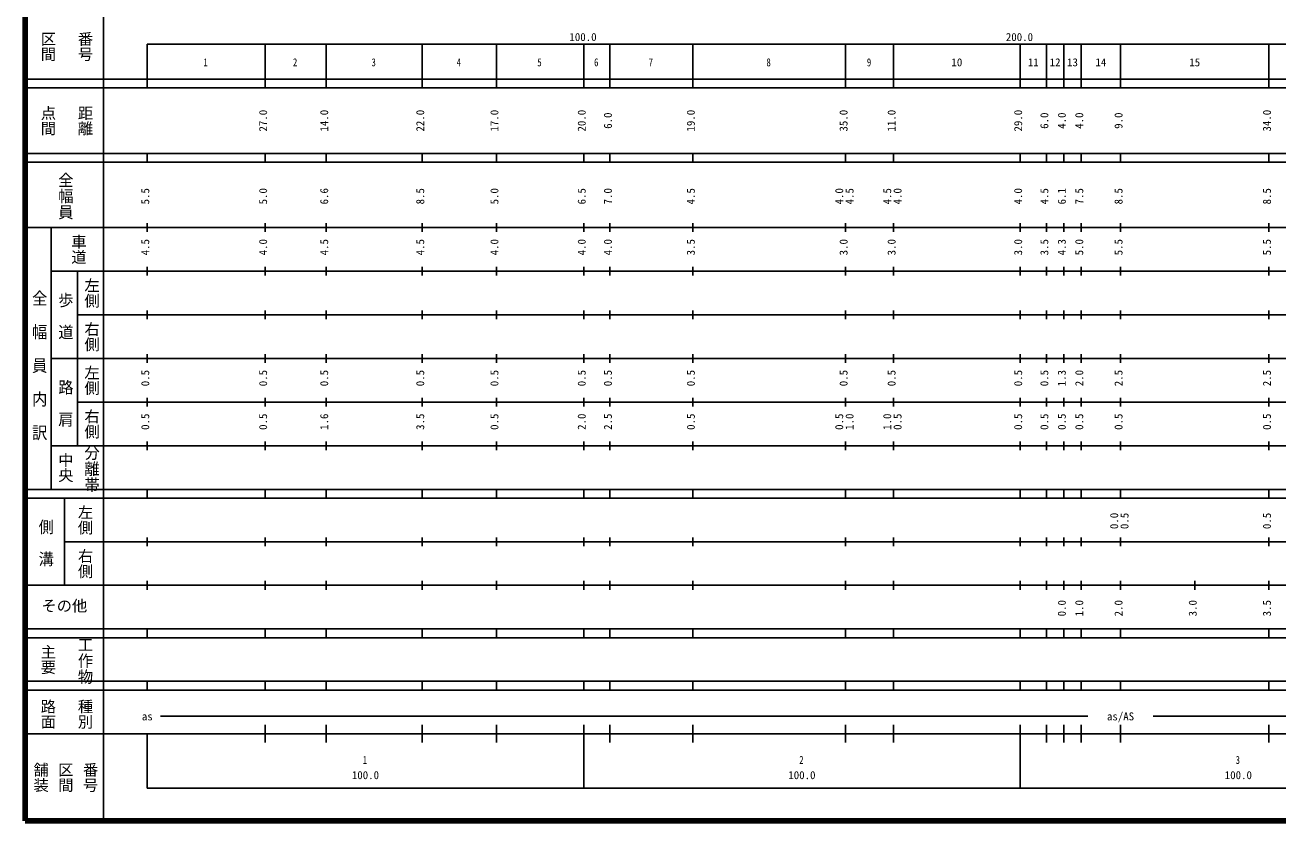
# Model space of a CAD drawing. Units: millimetres on the paper, enlarged 1000 times. Extents: x 40000 to 680000, y 20000 to 380000.
# Drawn here: x 40000 to 327063, y 20000 to 202409 of the extents above; entities that cross this region are included whole.
import ezdxf
from ezdxf.enums import TextEntityAlignment as Align

# ---------------------------------------------------------------- set-up
doc = ezdxf.new("R2010")
doc.units = ezdxf.units.MM
doc.header["$LTSCALE"] = 1000
doc.layers.add('M-TTL', color=2, linetype='Continuous', lineweight=140)
doc.layers.add('M-TTL-BAND', color=7, linetype='Continuous', lineweight=25)
doc.styles.add('@ＭＳ 明朝', font='')
doc.styles.add('ＭＳ ゴシック', font='')
doc.styles.get('@ＭＳ 明朝').set_extended_font_data('@MS Mincho')
doc.styles.get('ＭＳ ゴシック').set_extended_font_data('MS Gothic')

msp = doc.modelspace()

# ---------------------------------------------------------------- linework, layer by layer
at = {"layer": 'M-TTL'}
for p, q in [((40000, 380000), (40000, 20000)), ((40000, 20000), (680000, 20000))]:
    msp.add_line(p, q, dxfattribs=at)
at = {"layer": 'M-TTL-BAND'}
for p, q in [((58000, 370000), (58000, 20000)), ((68000, 198000), (579000, 198000)), ((68000, 198000), (68000, 188000)), ((95000, 188000), (95000, 198000)), ((109000, 188000), (109000, 198000)), ((131000, 188000), (131000, 198000)), ((148000, 188000), (148000, 198000)), ((168000, 188000), (168000, 198000)), ((174000, 188000), (174000, 198000)), ((193000, 188000), (193000, 198000)), ((228000, 188000), (228000, 198000)), ((239000, 188000), (239000, 198000)), ((268000, 188000), (268000, 198000)), ((274000, 188000), (274000, 198000)), ((278000, 188000), (278000, 198000)), ((282000, 188000), (282000, 198000)), ((291000, 188000), (291000, 198000)), ((325000, 188000), (325000, 198000)), ((40000, 190000), (579000, 190000)), ((40000, 188000), (579000, 188000)), ((40000, 173000), (579000, 173000)), ((68000, 171000), (68000, 173000)), ((95000, 171000), (95000, 173000)), ((109000, 171000), (109000, 173000)), ((131000, 171000), (131000, 173000)), ((148000, 171000), (148000, 173000)), ((168000, 171000), (168000, 173000)), ((174000, 171000), (174000, 173000)), ((193000, 171000), (193000, 173000)), ((228000, 171000), (228000, 173000)), ((239000, 171000), (239000, 173000)), ((268000, 171000), (268000, 173000)), ((274000, 171000), (274000, 173000)), ((278000, 171000), (278000, 173000)), ((282000, 171000), (282000, 173000)), ((291000, 171000), (291000, 173000)), ((325000, 171000), (325000, 173000)), ((40000, 171000), (579000, 171000)), ((40000, 156000), (579000, 156000)), ((46000, 96000), (46000, 156000)), ((68000, 155000), (68000, 157000)), ((95000, 155000), (95000, 157000)), ((109000, 155000), (109000, 157000)), ((131000, 155000), (131000, 157000)), ((148000, 155000), (148000, 157000)), ((168000, 155000), (168000, 157000)), ((174000, 155000), (174000, 157000)), ((193000, 155000), (193000, 157000)), ((228000, 155000), (228000, 157000)), ((239000, 155000), (239000, 157000)), ((268000, 155000), (268000, 157000)), ((274000, 155000), (274000, 157000)), ((278000, 155000), (278000, 157000)), ((282000, 155000), (282000, 157000)), ((291000, 155000), (291000, 157000)), ((325000, 155000), (325000, 157000)), ((68000, 145000), (68000, 147000)), ((95000, 145000), (95000, 147000)), ((109000, 145000), (109000, 147000)), ((131000, 145000), (131000, 147000)), ((148000, 145000), (148000, 147000)), ((168000, 145000), (168000, 147000)), ((174000, 145000), (174000, 147000)), ((193000, 145000), (193000, 147000)), ((228000, 145000), (228000, 147000)), ((239000, 145000), (239000, 147000)), ((268000, 145000), (268000, 147000)), ((274000, 145000), (274000, 147000)), ((278000, 145000), (278000, 147000)), ((282000, 145000), (282000, 147000)), ((291000, 145000), (291000, 147000)), ((325000, 145000), (325000, 147000)), ((46000, 146000), (579000, 146000)), ((52000, 146000), (52000, 106000)), ((52000, 136000), (579000, 136000)), ((68000, 135000), (68000, 137000)), ((95000, 135000), (95000, 137000)), ((109000, 135000), (109000, 137000)), ((131000, 135000), (131000, 137000)), ((148000, 135000), (148000, 137000)), ((168000, 135000), (168000, 137000)), ((174000, 135000), (174000, 137000)), ((193000, 135000), (193000, 137000)), ((228000, 135000), (228000, 137000)), ((239000, 135000), (239000, 137000)), ((268000, 135000), (268000, 137000)), ((274000, 135000), (274000, 137000)), ((278000, 135000), (278000, 137000)), ((282000, 135000), (282000, 137000)), ((291000, 135000), (291000, 137000)), ((325000, 135000), (325000, 137000)), ((68000, 125000), (68000, 127000)), ((95000, 125000), (95000, 127000)), ((109000, 125000), (109000, 127000)), ((131000, 125000), (131000, 127000)), ((148000, 125000), (148000, 127000)), ((168000, 125000), (168000, 127000)), ((174000, 125000), (174000, 127000)), ((193000, 125000), (193000, 127000)), ((228000, 125000), (228000, 127000)), ((239000, 125000), (239000, 127000)), ((268000, 125000), (268000, 127000)), ((274000, 125000), (274000, 127000)), ((278000, 125000), (278000, 127000)), ((282000, 125000), (282000, 127000)), ((291000, 125000), (291000, 127000)), ((325000, 125000), (325000, 127000)), ((46000, 126000), (579000, 126000)), ((52000, 116000), (579000, 116000)), ((68000, 115000), (68000, 117000)), ((95000, 115000), (95000, 117000)), ((109000, 115000), (109000, 117000)), ((131000, 115000), (131000, 117000)), ((148000, 115000), (148000, 117000)), ((168000, 115000), (168000, 117000)), ((174000, 115000), (174000, 117000)), ((193000, 115000), (193000, 117000)), ((228000, 115000), (228000, 117000)), ((239000, 115000), (239000, 117000)), ((268000, 115000), (268000, 117000)), ((274000, 115000), (274000, 117000)), ((278000, 115000), (278000, 117000)), ((282000, 115000), (282000, 117000)), ((291000, 115000), (291000, 117000)), ((325000, 115000), (325000, 117000)), ((68000, 105000), (68000, 107000)), ((95000, 105000), (95000, 107000)), ((109000, 105000), (109000, 107000)), ((131000, 105000), (131000, 107000)), ((148000, 105000), (148000, 107000)), ((168000, 105000), (168000, 107000)), ((174000, 105000), (174000, 107000)), ((193000, 105000), (193000, 107000)), ((228000, 105000), (228000, 107000)), ((239000, 105000), (239000, 107000)), ((268000, 105000), (268000, 107000)), ((274000, 105000), (274000, 107000)), ((278000, 105000), (278000, 107000)), ((282000, 105000), (282000, 107000)), ((291000, 105000), (291000, 107000)), ((325000, 105000), (325000, 107000)), ((46000, 106000), (579000, 106000)), ((40000, 96000), (579000, 96000)), ((68000, 94000), (68000, 96000)), ((95000, 94000), (95000, 96000)), ((109000, 94000), (109000, 96000)), ((131000, 94000), (131000, 96000)), ((148000, 94000), (148000, 96000)), ((168000, 94000), (168000, 96000)), ((174000, 94000), (174000, 96000)), ((193000, 94000), (193000, 96000)), ((228000, 94000), (228000, 96000)), ((239000, 94000), (239000, 96000)), ((268000, 94000), (268000, 96000)), ((274000, 94000), (274000, 96000)), ((278000, 94000), (278000, 96000)), ((282000, 94000), (282000, 96000)), ((291000, 94000), (291000, 96000)), ((325000, 94000), (325000, 96000)), ((40000, 94000), (579000, 94000)), ((49000, 94000), (49000, 74000)), ((49000, 84000), (579000, 84000)), ((68000, 83000), (68000, 85000)), ((95000, 83000), (95000, 85000)), ((109000, 83000), (109000, 85000)), ((131000, 83000), (131000, 85000)), ((148000, 83000), (148000, 85000)), ((168000, 83000), (168000, 85000)), ((174000, 83000), (174000, 85000)), ((193000, 83000), (193000, 85000)), ((228000, 83000), (228000, 85000)), ((239000, 83000), (239000, 85000)), ((268000, 83000), (268000, 85000)), ((274000, 83000), (274000, 85000)), ((278000, 83000), (278000, 85000)), ((282000, 83000), (282000, 85000)), ((291000, 83000), (291000, 85000)), ((325000, 83000), (325000, 85000)), ((68000, 73000), (68000, 75000)), ((95000, 73000), (95000, 75000)), ((109000, 73000), (109000, 75000)), ((131000, 73000), (131000, 75000)), ((148000, 73000), (148000, 75000)), ((168000, 73000), (168000, 75000)), ((174000, 73000), (174000, 75000)), ((193000, 73000), (193000, 75000)), ((228000, 73000), (228000, 75000)), ((239000, 73000), (239000, 75000)), ((268000, 73000), (268000, 75000)), ((274000, 73000), (274000, 75000)), ((278000, 73000), (278000, 75000)), ((282000, 73000), (282000, 75000)), ((291000, 73000), (291000, 75000)), ((308000, 73000), (308000, 75000)), ((325000, 73000), (325000, 75000)), ((40000, 74000), (579000, 74000)), ((40000, 64000), (579000, 64000)), ((68000, 62000), (68000, 64000)), ((95000, 62000), (95000, 64000)), ((109000, 62000), (109000, 64000)), ((131000, 62000), (131000, 64000)), ((148000, 62000), (148000, 64000)), ((168000, 62000), (168000, 64000)), ((174000, 62000), (174000, 64000)), ((193000, 62000), (193000, 64000)), ((228000, 62000), (228000, 64000)), ((239000, 62000), (239000, 64000)), ((268000, 62000), (268000, 64000)), ((274000, 62000), (274000, 64000)), ((278000, 62000), (278000, 64000)), ((282000, 62000), (282000, 64000)), ((291000, 62000), (291000, 64000)), ((325000, 62000), (325000, 64000)), ((40000, 62000), (579000, 62000)), ((40000, 52000), (579000, 52000)), ((68000, 50000), (68000, 52000)), ((95000, 50000), (95000, 52000)), ((109000, 50000), (109000, 52000)), ((131000, 50000), (131000, 52000)), ((148000, 50000), (148000, 52000)), ((168000, 50000), (168000, 52000)), ((174000, 50000), (174000, 52000)), ((193000, 50000), (193000, 52000)), ((228000, 50000), (228000, 52000)), ((239000, 50000), (239000, 52000)), ((268000, 50000), (268000, 52000)), ((274000, 50000), (274000, 52000)), ((278000, 50000), (278000, 52000)), ((282000, 50000), (282000, 52000)), ((291000, 50000), (291000, 52000)), ((325000, 50000), (325000, 52000)), ((40000, 50000), (579000, 50000)), ((71000, 44000), (283500, 44000)), ((298500, 44000), (437500, 44000)), ((95000, 38000), (95000, 42000)), ((109000, 38000), (109000, 42000)), ((131000, 38000), (131000, 42000)), ((148000, 38000), (148000, 42000)), ((168000, 27500), (168000, 42000)), ((174000, 38000), (174000, 42000)), ((193000, 38000), (193000, 42000)), ((228000, 38000), (228000, 42000)), ((239000, 38000), (239000, 42000)), ((268000, 27500), (268000, 42000)), ((274000, 38000), (274000, 42000)), ((278000, 38000), (278000, 42000)), ((282000, 38000), (282000, 42000)), ((291000, 38000), (291000, 42000)), ((325000, 38000), (325000, 42000)), ((40000, 40000), (579000, 40000)), ((68000, 40000), (68000, 27500)), ((68000, 27500), (579000, 27500))]:
    msp.add_line(p, q, dxfattribs=at)

# ---------------------------------------------------------------- texts
for s, height, rotation, style, p in [('区間', 2566, 270, '@ＭＳ 明朝', (43250, 201000)), ('番号', 2566, 270, '@ＭＳ 明朝', (51750, 201000)), ('点間', 2566, 270, '@ＭＳ 明朝', (43250, 184000)), ('距離', 2566, 270, '@ＭＳ 明朝', (51750, 184000)), ('27.0', 1833, 90, 'ＭＳ ゴシック', (96000, 178000)), ('14.0', 1833, 90, 'ＭＳ ゴシック', (110000, 178000)), ('22.0', 1833, 90, 'ＭＳ ゴシック', (132000, 178000)), ('17.0', 1833, 90, 'ＭＳ ゴシック', (149000, 178000)), ('20.0', 1833, 90, 'ＭＳ ゴシック', (169000, 178000)), ('6.0', 1833, 90, 'ＭＳ ゴシック', (175000, 178625)), ('19.0', 1833, 90, 'ＭＳ ゴシック', (194000, 178000)), ('35.0', 1833, 90, 'ＭＳ ゴシック', (229000, 178000)), ('11.0', 1833, 90, 'ＭＳ ゴシック', (240000, 178000)), ('29.0', 1833, 90, 'ＭＳ ゴシック', (269000, 178000)), ('6.0', 1833, 90, 'ＭＳ ゴシック', (275000, 178625)), ('4.0', 1833, 90, 'ＭＳ ゴシック', (279000, 178625)), ('4.0', 1833, 90, 'ＭＳ ゴシック', (283000, 178625)), ('9.0', 1833, 90, 'ＭＳ ゴシック', (292000, 178625)), ('34.0', 1833, 90, 'ＭＳ ゴシック', (326000, 178000)), ('5.5', 1833, 90, 'ＭＳ ゴシック', (69000, 161299)), ('5.0', 1833, 90, 'ＭＳ ゴシック', (96000, 161299)), ('6.6', 1833, 90, 'ＭＳ ゴシック', (110000, 161299)), ('8.5', 1833, 90, 'ＭＳ ゴシック', (132000, 161299)), ('5.0', 1833, 90, 'ＭＳ ゴシック', (149000, 161299)), ('6.5', 1833, 90, 'ＭＳ ゴシック', (169000, 161299)), ('7.0', 1833, 90, 'ＭＳ ゴシック', (175000, 161299)), ('4.5', 1833, 90, 'ＭＳ ゴシック', (194000, 161299)), ('4.0', 1833, 90, 'ＭＳ ゴシック', (228000, 161299)), ('4.5', 1833, 90, 'ＭＳ ゴシック', (230370, 161299)), ('4.5', 1833, 90, 'ＭＳ ゴシック', (239000, 161299)), ('4.0', 1833, 90, 'ＭＳ ゴシック', (241370, 161299)), ('4.0', 1833, 90, 'ＭＳ ゴシック', (269000, 161299)), ('4.5', 1833, 90, 'ＭＳ ゴシック', (275000, 161299)), ('6.1', 1833, 90, 'ＭＳ ゴシック', (279000, 161299)), ('7.5', 1833, 90, 'ＭＳ ゴシック', (283000, 161299)), ('8.5', 1833, 90, 'ＭＳ ゴシック', (292000, 161299)), ('8.5', 1833, 90, 'ＭＳ ゴシック', (326000, 161299)), ('車道', 2566, 270, '@ＭＳ 明朝', (50250, 154500)), ('4.5', 1833, 90, 'ＭＳ ゴシック', (69000, 149625)), ('4.0', 1833, 90, 'ＭＳ ゴシック', (96000, 149625)), ('4.5', 1833, 90, 'ＭＳ ゴシック', (110000, 149625)), ('4.5', 1833, 90, 'ＭＳ ゴシック', (132000, 149625)), ('4.0', 1833, 90, 'ＭＳ ゴシック', (149000, 149625)), ('4.0', 1833, 90, 'ＭＳ ゴシック', (169000, 149625)), ('4.0', 1833, 90, 'ＭＳ ゴシック', (175000, 149625)), ('3.5', 1833, 90, 'ＭＳ ゴシック', (194000, 149625)), ('3.0', 1833, 90, 'ＭＳ ゴシック', (229000, 149625)), ('3.0', 1833, 90, 'ＭＳ ゴシック', (240000, 149625)), ('3.0', 1833, 90, 'ＭＳ ゴシック', (269000, 149625)), ('3.5', 1833, 90, 'ＭＳ ゴシック', (275000, 149625)), ('4.3', 1833, 90, 'ＭＳ ゴシック', (279000, 149625)), ('5.0', 1833, 90, 'ＭＳ ゴシック', (283000, 149625)), ('5.5', 1833, 90, 'ＭＳ ゴシック', (292000, 149625)), ('5.5', 1833, 90, 'ＭＳ ゴシック', (326000, 149625)), ('左側', 2566, 270, '@ＭＳ 明朝', (53250, 144500)), ('右側', 2566, 270, '@ＭＳ 明朝', (53250, 134500)), ('左側', 2566, 270, '@ＭＳ 明朝', (53250, 124500)), ('0.5', 1833, 90, 'ＭＳ ゴシック', (69000, 119625)), ('0.5', 1833, 90, 'ＭＳ ゴシック', (96000, 119625)), ('0.5', 1833, 90, 'ＭＳ ゴシック', (110000, 119625)), ('0.5', 1833, 90, 'ＭＳ ゴシック', (132000, 119625)), ('0.5', 1833, 90, 'ＭＳ ゴシック', (149000, 119625)), ('0.5', 1833, 90, 'ＭＳ ゴシック', (169000, 119625)), ('0.5', 1833, 90, 'ＭＳ ゴシック', (175000, 119625)), ('0.5', 1833, 90, 'ＭＳ ゴシック', (194000, 119625)), ('0.5', 1833, 90, 'ＭＳ ゴシック', (229000, 119625)), ('0.5', 1833, 90, 'ＭＳ ゴシック', (240000, 119625)), ('0.5', 1833, 90, 'ＭＳ ゴシック', (269000, 119625)), ('0.5', 1833, 90, 'ＭＳ ゴシック', (275000, 119625)), ('1.3', 1833, 90, 'ＭＳ ゴシック', (279000, 119625)), ('2.0', 1833, 90, 'ＭＳ ゴシック', (283000, 119625)), ('2.5', 1833, 90, 'ＭＳ ゴシック', (292000, 119625)), ('2.5', 1833, 90, 'ＭＳ ゴシック', (326000, 119625)), ('右側', 2566, 270, '@ＭＳ 明朝', (53250, 114500)), ('0.5', 1833, 90, 'ＭＳ ゴシック', (69000, 109625)), ('0.5', 1833, 90, 'ＭＳ ゴシック', (96000, 109625)), ('1.6', 1833, 90, 'ＭＳ ゴシック', (110000, 109625)), ('3.5', 1833, 90, 'ＭＳ ゴシック', (132000, 109625)), ('0.5', 1833, 90, 'ＭＳ ゴシック', (149000, 109625)), ('2.0', 1833, 90, 'ＭＳ ゴシック', (169000, 109625)), ('2.5', 1833, 90, 'ＭＳ ゴシック', (175000, 109625)), ('0.5', 1833, 90, 'ＭＳ ゴシック', (194000, 109625)), ('0.5', 1833, 90, 'ＭＳ ゴシック', (228000, 109625)), ('1.0', 1833, 90, 'ＭＳ ゴシック', (230370, 109625)), ('1.0', 1833, 90, 'ＭＳ ゴシック', (239000, 109625)), ('0.5', 1833, 90, 'ＭＳ ゴシック', (241370, 109625)), ('0.5', 1833, 90, 'ＭＳ ゴシック', (269000, 109625)), ('0.5', 1833, 90, 'ＭＳ ゴシック', (275000, 109625)), ('0.5', 1833, 90, 'ＭＳ ゴシック', (279000, 109625)), ('0.5', 1833, 90, 'ＭＳ ゴシック', (283000, 109625)), ('0.5', 1833, 90, 'ＭＳ ゴシック', (292000, 109625)), ('0.5', 1833, 90, 'ＭＳ ゴシック', (326000, 109625)), ('中央', 2566, 270, '@ＭＳ 明朝', (47250, 104500)), ('左側', 2566, 270, '@ＭＳ 明朝', (51750, 92500)), ('0.0', 1833, 90, 'ＭＳ ゴシック', (291000, 86889)), ('0.5', 1833, 90, 'ＭＳ ゴシック', (293370, 86889)), ('0.5', 1833, 90, 'ＭＳ ゴシック', (326000, 86889)), ('右側', 2566, 270, '@ＭＳ 明朝', (51750, 82500)), ('0.0', 1833, 90, 'ＭＳ ゴシック', (279000, 66889)), ('1.0', 1833, 90, 'ＭＳ ゴシック', (283000, 66889)), ('2.0', 1833, 90, 'ＭＳ ゴシック', (292000, 66889)), ('3.0', 1833, 90, 'ＭＳ ゴシック', (309000, 66889)), ('3.5', 1833, 90, 'ＭＳ ゴシック', (326000, 66889)), ('主要', 2566, 270, '@ＭＳ 明朝', (43250, 60500)), ('路面', 2566, 270, '@ＭＳ 明朝', (43250, 48000)), ('種別', 2566, 270, '@ＭＳ 明朝', (51750, 48000)), ('舗装', 2566, 270, '@ＭＳ 明朝', (41583, 33500)), ('区間', 2566, 270, '@ＭＳ 明朝', (47250, 33500)), ('番号', 2566, 270, '@ＭＳ 明朝', (52917, 33500))]:
    msp.add_text(s, height=height, rotation=rotation, dxfattribs=dict(at, style=style)).set_placement(p, align=Align.BOTTOM_LEFT)
at = {"layer": 'M-TTL-BAND', "style": 'ＭＳ ゴシック'}
for s, height, p in [('100.0', 1833, (164719, 198195)), ('200.0', 1833, (264719, 198195)), ('10', 1833, (252250, 192405)), ('11', 1833, (269750, 192405)), ('12', 1833, (274750, 192405)), ('13', 1833, (278750, 192405)), ('14', 1833, (285250, 192405)), ('15', 1833, (306750, 192405)), ('その他', 2566, (43750, 67250)), ('as', 1833, (66750, 42500)), ('as/AS', 1833, (287875, 42500)), ('100.0', 1833, (114875, 29033)), ('100.0', 1833, (214875, 29033)), ('100.0', 1833, (314875, 29033))]:
    msp.add_text(s, height=height, dxfattribs=at).set_placement(p, align=Align.BOTTOM_LEFT)
at = {"layer": 'M-TTL-BAND', "style": 'ＭＳ ゴシック', "width": 0.8}
for s, p in [('1', (80875, 192405)), ('2', (101375, 192405)), ('3', (119375, 192405)), ('4', (138875, 192405)), ('5', (157375, 192405)), ('6', (170375, 192405)), ('7', (182875, 192405)), ('8', (209875, 192405)), ('9', (232875, 192405)), ('1', (117375, 32523)), ('2', (217375, 32523)), ('3', (317375, 32523))]:
    msp.add_text(s, height=1833, dxfattribs=at).set_placement(p, align=Align.BOTTOM_LEFT)
at = {"layer": 'M-TTL-BAND', "style": '@ＭＳ 明朝'}
for s, width, p in [('全幅員', 1.05, (47250, 168750)), ('全\u3000幅\u3000員\u3000内\u3000訳', 1.1, (41250, 141750)), ('歩\u3000道', 1.05, (47250, 141250)), ('路\u3000肩', 1.05, (47250, 121250)), ('分離帯', 1.05, (53250, 106250)), ('側\u3000溝', 1.05, (42750, 89250)), ('工作物', 1.05, (51750, 62250))]:
    msp.add_text(s, height=2566, rotation=270, dxfattribs=dict(at, width=width)).set_placement(p, align=Align.BOTTOM_LEFT)

doc.saveas('drawing.dxf')
